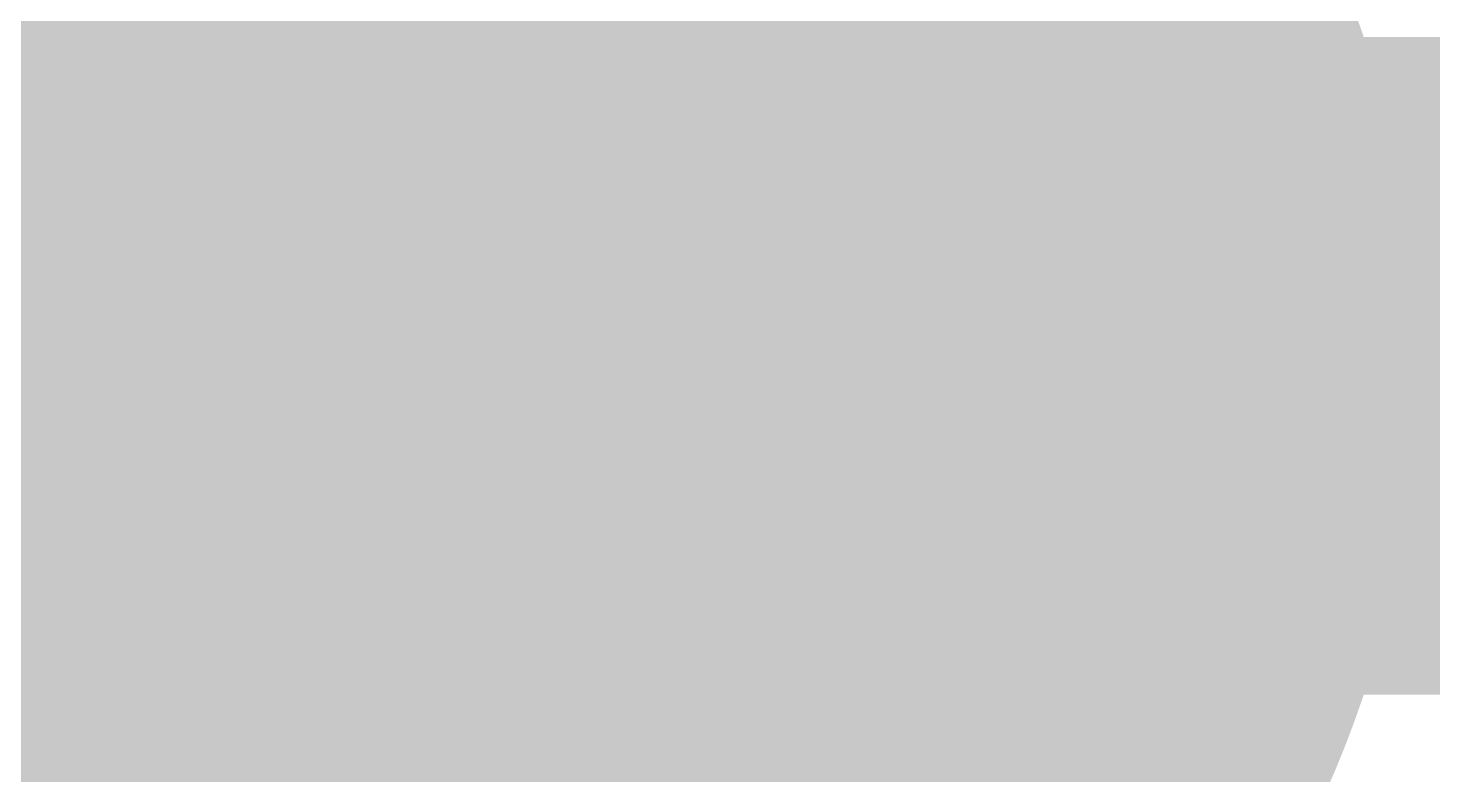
# Model space of a CAD drawing. Header units: inches. Extents: x 22 to 371, y 55 to 284.
# Drawn here: x 64.066 to 64.608, y 151.48 to 151.768 of the extents above; entities that cross this region are included whole.
import ezdxf

# ---------------------------------------------------------------- set-up
doc = ezdxf.new("R2010")
doc.units = ezdxf.units.IN
for name, color, linetype in [('Bottom Layer', 5, 'Continuous'), ('Bottom Solder', 6, 'Continuous'), ('Drill Drawing', 1, 'Continuous'), ('Layer 1', 16, 'Continuous'), ('Layer 2', 76, 'Continuous'), ('Top Layer', 1, 'Continuous'), ('Top Solder', 216, 'Continuous'), ('Via Holes', 16, 'Continuous')]:
    doc.layers.add(name, color=color, linetype=linetype)

msp = doc.modelspace()

# ---------------------------------------------------------------- hatches: boundary and pattern name
at = {"layer": 'Bottom Layer'}
h = msp.add_hatch(color=5, dxfattribs=at)
edge = h.paths.add_edge_path()
edge.add_arc((64.20041, 151.63753), 0.3, 0, 360)
at = {"layer": 'Bottom Solder'}
h = msp.add_hatch(color=6, dxfattribs=at)
edge = h.paths.add_edge_path()
edge.add_arc((64.20041, 151.63753), 0.4016, 0, 360)
at = {"layer": 'Layer 1'}
h = msp.add_hatch(color=16, dxfattribs=at)
edge = h.paths.add_edge_path()
edge.add_arc((64.20041, 151.63753), 0.3, 0, 360)
at = {"layer": 'Layer 2'}
h = msp.add_hatch(color=76, dxfattribs=at)
edge = h.paths.add_edge_path()
edge.add_arc((64.20041, 151.63753), 0.3, 0, 360)
at = {"layer": 'Top Layer'}
h = msp.add_hatch(color=1, dxfattribs=at)
edge = h.paths.add_edge_path()
edge.add_arc((64.20041, 151.63753), 0.3, 0, 360)
at = {"layer": 'Top Solder'}
h = msp.add_hatch(color=216, dxfattribs=at)
edge = h.paths.add_edge_path()
edge.add_arc((64.20041, 151.63753), 0.4016, 0, 360)
at = {"layer": 'Via Holes'}
h = msp.add_hatch(color=7, dxfattribs=at)
edge = h.paths.add_edge_path()
edge.add_arc((64.20041, 151.63753), 0.15, 0, 360)

# ---------------------------------------------------------------- linework, layer by layer
at = {"layer": 'Bottom Layer'}
msp.add_lwpolyline([(64.1369, 151.63753, 0.127, 0.127, 1), (64.2639, 151.63753, 0.127, 0.127, 1)], format="xyseb", close=True, dxfattribs=at)
msp.add_lwpolyline([(64.20041, 143.3468, 0.254, 0.254, 0), (64.20041, 151.63753, 0.254, 0.254, 0)], format="xyseb", dxfattribs=at)
at = {"layer": 'Drill Drawing'}
for points in [[(63.9464, 151.89153, 0.0508, 0.0508, 0), (64.20041, 151.76453, 0.0508, 0.0508, 0)], [(63.9464, 151.89153, 0.0508, 0.0508, 0), (64.0734, 151.63753, 0.0508, 0.0508, 0)], [(64.20041, 151.76453, 0.0508, 0.0508, 0), (64.4544, 151.89153, 0.0508, 0.0508, 0)], [(64.3274, 151.63753, 0.0508, 0.0508, 0), (64.4544, 151.89153, 0.0508, 0.0508, 0)], [(63.9464, 151.38353, 0.0508, 0.0508, 0), (64.0734, 151.63753, 0.0508, 0.0508, 0)], [(64.3274, 151.63753, 0.0508, 0.0508, 0), (64.4544, 151.38353, 0.0508, 0.0508, 0)], [(63.9464, 151.38353, 0.0508, 0.0508, 0), (64.20041, 151.51053, 0.0508, 0.0508, 0)], [(64.20041, 151.51053, 0.0508, 0.0508, 0), (64.4544, 151.38353, 0.0508, 0.0508, 0)]]:
    msp.add_lwpolyline(points, format="xyseb", dxfattribs=at)
for points in [[(64.1877, 151.76453, 0.0254, 0.0254, 1), (64.2131, 151.76453, 0.0254, 0.0254, 1)], [(64.1877, 151.76453, 0.0254, 0.0254, 1), (64.2131, 151.76453, 0.0254, 0.0254, 1)], [(64.0607, 151.63753, 0.0254, 0.0254, 1), (64.0861, 151.63753, 0.0254, 0.0254, 1)], [(64.0607, 151.63753, 0.0254, 0.0254, 1), (64.0861, 151.63753, 0.0254, 0.0254, 1)], [(64.3147, 151.63753, 0.0254, 0.0254, 1), (64.3401, 151.63753, 0.0254, 0.0254, 1)], [(64.3147, 151.63753, 0.0254, 0.0254, 1), (64.3401, 151.63753, 0.0254, 0.0254, 1)], [(64.1877, 151.51053, 0.0254, 0.0254, 1), (64.2131, 151.51053, 0.0254, 0.0254, 1)], [(64.1877, 151.51053, 0.0254, 0.0254, 1), (64.2131, 151.51053, 0.0254, 0.0254, 1)]]:
    msp.add_lwpolyline(points, format="xyseb", close=True, dxfattribs=at)
at = {"layer": 'Top Layer'}
for points in [[(61.595, 151.63753, 0.254, 0.254, 0), (64.20041, 151.63753, 0.254, 0.254, 0)], [(64.20041, 151.63753, 0.254, 0.254, 0), (69.31707, 151.63753, 0.254, 0.254, 0)]]:
    msp.add_lwpolyline(points, format="xyseb", dxfattribs=at)
msp.add_lwpolyline([(64.1369, 151.63753, 0.127, 0.127, 1), (64.2639, 151.63753, 0.127, 0.127, 1)], format="xyseb", close=True, dxfattribs=at)
msp.add_lwpolyline([(64.1369, 151.63753, 0.127, 0.127, 1), (64.2639, 151.63753, 0.127, 0.127, 1)], format="xyseb", close=True, dxfattribs=at)

doc.saveas('drawing.dxf')
